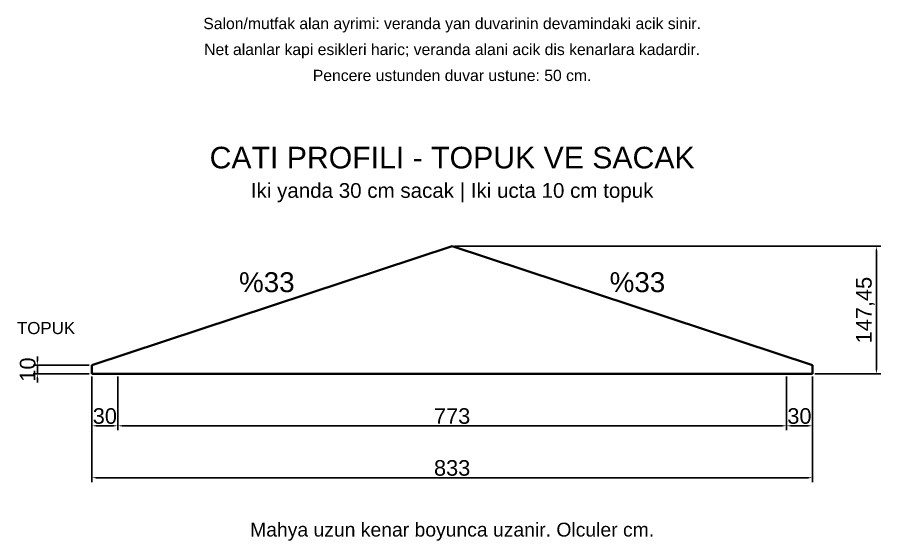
# Model space of a CAD drawing. Header units: centimetres. Extents: x -136 to 1955, y -1012 to 1233.
# Drawn here: x 957 to 1955, y -743 to -138 of the extents above; entities that cross this region are included whole.
import ezdxf
from ezdxf.enums import TextEntityAlignment as Align

# ---------------------------------------------------------------- set-up
doc = ezdxf.new("R2010")
doc.units = ezdxf.units.CM
for name, color, linetype in [('CATI_GORUNUS', 7, 'Continuous'), ('CATI_OLCU', 4, 'Continuous'), ('CATI_YAZI', 7, 'Continuous'), ('ODA_ADLARI', 7, 'Continuous')]:
    doc.layers.add(name, color=color, linetype=linetype)
doc.styles.get("Standard").update_dxf_attribs({"font": 'Arial.ttf'})
doc.dimstyles.new('ISO-25', dxfattribs={"dimtxt": 2.5, "dimasz": 2.5, "dimexe": 1.25, "dimexo": 0.625, "dimtad": 1, "dimtxsty": 'Standard', "dimcen": 2.5, "dimadec": 0, "dimazin": 0, "dimtfac": 1, "dimtmove": 0, "dimatfit": 3, "dimfxl": 1, "dimarcsym": 0})

# ---------------------------------------------------------------- blocks, each defined once
blk = doc.blocks.new('*D138')
at = {"layer": 'CATI_OLCU', "color": 0, "lineweight": -2, "transparency": 16777216}
for p, q in [((1043, -553), (1043, -615)), ((1073, -553), (1073, -615)), ((1048, -610), (1068, -610))]:
    blk.add_line(p, q, dxfattribs=at)
at = {"layer": 'CATI_OLCU', "color": 0, "transparency": 16777216}
for points in [[(1048, -609.17), (1048, -610.83), (1043, -610)], [(1068, -609.17), (1068, -610.83), (1073, -610)]]:
    blk.add_solid(points, dxfattribs=at)
at = {"layer": 'Defpoints', "color": 0, "transparency": 16777216}
for p in [(1043, -550), (1073, -550), (1073, -610)]:
    blk.add_point(p, dxfattribs=at)
at = {"layer": 'CATI_OLCU', "color": 0, "transparency": 16777216, "insert": (1058, -598.8), "char_height": 18, "attachment_point": 5}
blk.add_mtext('30', dxfattribs=at)
blk = doc.blocks.new('*D139')
at = {"layer": 'CATI_OLCU', "color": 0, "lineweight": -2, "transparency": 16777216}
for p, q in [((1073, -553), (1073, -615)), ((1846, -553), (1846, -615)), ((1078, -610), (1841, -610))]:
    blk.add_line(p, q, dxfattribs=at)
at = {"layer": 'CATI_OLCU', "color": 0, "transparency": 16777216}
for points in [[(1078, -609.17), (1078, -610.83), (1073, -610)], [(1841, -609.17), (1841, -610.83), (1846, -610)]]:
    blk.add_solid(points, dxfattribs=at)
at = {"layer": 'Defpoints', "color": 0, "transparency": 16777216}
for p in [(1073, -550), (1846, -550), (1846, -610)]:
    blk.add_point(p, dxfattribs=at)
at = {"layer": 'CATI_OLCU', "color": 0, "transparency": 16777216, "insert": (1459.5, -598.8), "char_height": 18, "attachment_point": 5}
blk.add_mtext('773', dxfattribs=at)
blk = doc.blocks.new('*D140')
at = {"layer": 'CATI_OLCU', "color": 0, "lineweight": -2, "transparency": 16777216}
for p, q in [((1846, -553), (1846, -615)), ((1876, -553), (1876, -615)), ((1851, -610), (1871, -610))]:
    blk.add_line(p, q, dxfattribs=at)
at = {"layer": 'CATI_OLCU', "color": 0, "transparency": 16777216}
for points in [[(1851, -609.17), (1851, -610.83), (1846, -610)], [(1871, -609.17), (1871, -610.83), (1876, -610)]]:
    blk.add_solid(points, dxfattribs=at)
at = {"layer": 'Defpoints', "color": 0, "transparency": 16777216}
for p in [(1846, -550), (1876, -550), (1876, -610)]:
    blk.add_point(p, dxfattribs=at)
at = {"layer": 'CATI_OLCU', "color": 0, "transparency": 16777216, "insert": (1861, -598.8), "char_height": 18, "attachment_point": 5}
blk.add_mtext('30', dxfattribs=at)
blk = doc.blocks.new('*D141')
at = {"layer": 'CATI_OLCU', "color": 0, "lineweight": -2, "transparency": 16777216}
for p, q in [((1043, -553), (1043, -675)), ((1876, -553), (1876, -675)), ((1048, -670), (1871, -670))]:
    blk.add_line(p, q, dxfattribs=at)
at = {"layer": 'CATI_OLCU', "color": 0, "transparency": 16777216}
for points in [[(1048, -669.17), (1048, -670.83), (1043, -670)], [(1871, -669.17), (1871, -670.83), (1876, -670)]]:
    blk.add_solid(points, dxfattribs=at)
at = {"layer": 'Defpoints', "color": 0, "transparency": 16777216}
for p in [(1043, -550), (1876, -550), (1876, -670)]:
    blk.add_point(p, dxfattribs=at)
at = {"layer": 'CATI_OLCU', "color": 0, "transparency": 16777216, "insert": (1459.5, -658.8), "char_height": 18, "attachment_point": 5}
blk.add_mtext('833', dxfattribs=at)
blk = doc.blocks.new('*D142')
at = {"layer": 'CATI_OLCU', "color": 0, "lineweight": -2, "transparency": 16777216}
for p, q in [((980, -535), (980, -530)), ((1040, -540), (975, -540)), ((980, -550), (980, -540)), ((1040, -550), (975, -550)), ((980, -555), (980, -560))]:
    blk.add_line(p, q, dxfattribs=at)
at = {"layer": 'CATI_OLCU', "color": 0, "transparency": 16777216}
for points in [[(979.17, -535), (980.83, -535), (980, -540)], [(979.17, -555), (980.83, -555), (980, -550)]]:
    blk.add_solid(points, dxfattribs=at)
at = {"layer": 'Defpoints', "color": 0, "transparency": 16777216}
for p in [(980, -540), (1043, -540), (1043, -550)]:
    blk.add_point(p, dxfattribs=at)
at = {"layer": 'CATI_OLCU', "color": 0, "transparency": 16777216, "insert": (968.81, -545), "char_height": 18, "attachment_point": 5, "rotation": 90}
blk.add_mtext('10', dxfattribs=at)
blk = doc.blocks.new('*D143')
at = {"layer": 'CATI_OLCU', "color": 0, "lineweight": -2, "transparency": 16777216}
for p, q in [((1462.5, -402.56), (1955, -402.56)), ((1950, -545), (1950, -407.56)), ((1879, -550), (1955, -550))]:
    blk.add_line(p, q, dxfattribs=at)
at = {"layer": 'CATI_OLCU', "color": 0, "transparency": 16777216}
for points in [[(1949.17, -407.56), (1950.83, -407.56), (1950, -402.56)], [(1949.17, -545), (1950.83, -545), (1950, -550)]]:
    blk.add_solid(points, dxfattribs=at)
at = {"layer": 'Defpoints', "color": 0, "transparency": 16777216}
for p in [(1459.5, -402.56), (1950, -402.56), (1876, -550)]:
    blk.add_point(p, dxfattribs=at)
at = {"layer": 'CATI_OLCU', "color": 0, "transparency": 16777216, "insert": (1937.18, -476.28), "char_height": 18, "attachment_point": 5, "rotation": 90}
blk.add_mtext('147,45', dxfattribs=at)

msp = doc.modelspace()

# ---------------------------------------------------------------- linework, layer by layer
at = {"layer": 'CATI_GORUNUS', "lineweight": 35}
for p, q in [((1043, -540), (1459.5, -402.555)), ((1459.5, -402.555), (1876, -540)), ((1876, -550), (1043, -550))]:
    msp.add_line(p, q, dxfattribs=at)
at = {"layer": 'CATI_GORUNUS', "color": 1, "lineweight": 35}
for p, q in [((1043, -550), (1043, -540)), ((1876, -540), (1876, -550))]:
    msp.add_line(p, q, dxfattribs=at)

# ---------------------------------------------------------------- texts
at = {"layer": 'CATI_YAZI'}
for s, height, p in [('CATI PROFILI - TOPUK VE SACAK', 25, (1459.5, -300)), ('Iki yanda 30 cm sacak | Iki ucta 10 cm topuk', 17, (1459.5, -338)), ('%33', 23, (1245.25, -444)), ('%33', 23, (1673.75, -444)), ('TOPUK', 14, (990, -497)), ('Mahya uzun kenar boyunca uzanir. Olculer cm.', 16, (1459.5, -730))]:
    msp.add_text(s, height=height, dxfattribs=at).set_placement(p, align=Align.MIDDLE_CENTER)
at = {"layer": 'ODA_ADLARI'}
for s, p in [('Salon/mutfak alan ayrimi: veranda yan duvarinin devamindaki acik sinir.', (1459.5, -145)), ('Net alanlar kapi esikleri haric; veranda alani acik dis kenarlara kadardir.', (1459.5, -175)), ('Pencere ustunden duvar ustune: 50 cm.', (1459.5, -205))]:
    msp.add_text(s, height=13, dxfattribs=at).set_placement(p, align=Align.MIDDLE_CENTER)

# ---------------------------------------------------------------- dimensions: what is measured, and where the dimension line sits
at = {"layer": 'CATI_OLCU'}
for base, p1, p2, picture, middle in [((1950, -402.555), (1876, -550), (1459.5, -402.555), '*D143', (1937.182810368, -476.2775)), ((980, -540), (1043, -550), (1043, -540), '*D142', (968.81, -545))]:
    dim = msp.add_linear_dim(base=base, p1=p1, p2=p2, angle=90, dimstyle='ISO-25', override={"dimtxt": 18, "dimasz": 5, "dimexe": 5, "dimexo": 3, "dimgap": 2, "dimtix": 1, "dimatfit": 1}, dxfattribs=at)
    dim.commit()
    dim.dimension.update_dxf_attribs({"geometry": picture, "text_midpoint": middle})
for base, p1, p2, picture, middle in [((1073, -610), (1043, -550), (1073, -550), '*D138', (1058, -598.804)), ((1876, -670), (1043, -550), (1876, -550), '*D141', (1459.5, -658.804)), ((1846, -610), (1073, -550), (1846, -550), '*D139', (1459.5, -598.804)), ((1876, -610), (1846, -550), (1876, -550), '*D140', (1861, -598.804))]:
    dim = msp.add_linear_dim(base=base, p1=p1, p2=p2, dimstyle='ISO-25', override={"dimtxt": 18, "dimasz": 5, "dimexe": 5, "dimexo": 3, "dimgap": 2, "dimtix": 1, "dimatfit": 1}, dxfattribs=at)
    dim.commit()
    dim.dimension.update_dxf_attribs({"geometry": picture, "text_midpoint": middle})

doc.saveas('drawing.dxf')
